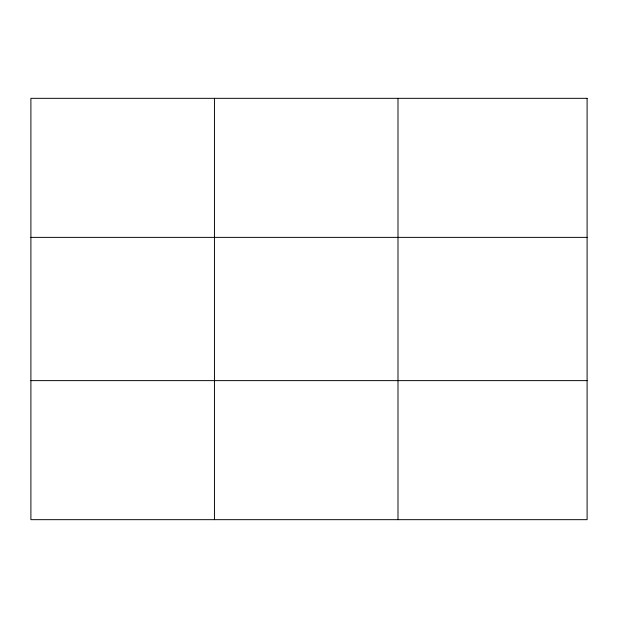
<?xml version="1.0" encoding="UTF-8"?>
<svg xmlns="http://www.w3.org/2000/svg" width="618" height="618" viewBox="0 0 618 618"><rect width="100%" height="100%" fill="white"/><g stroke="black" fill="none" stroke-linecap="round" stroke-linejoin="round"><path stroke-width="0.93" d="M214.446 98.332L214.446 519.668M397.992 98.332L397.992 519.668M30.9 237.374L587.1 237.374M30.9 380.626L587.1 380.626M587.1 98.332L587.1 519.668L30.9 519.668L30.9 98.332L587.1 98.332"/></g></svg>
